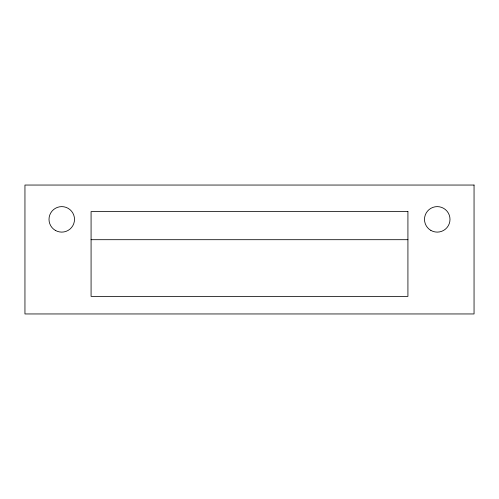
<?xml version="1.0" encoding="UTF-8"?>
<svg xmlns="http://www.w3.org/2000/svg" width="499" height="499" viewBox="0 0 499 499"><rect width="100%" height="100%" fill="white"/><g stroke="black" fill="none" stroke-linecap="round" stroke-linejoin="round"><path stroke-width="0.75" d="M91.08 239.695L407.92 239.695M474.05 185.048L24.95 185.048L24.95 313.952L474.05 313.952L474.05 185.048M407.92 211.576L91.08 211.576L91.08 296.387L407.92 296.387L407.92 211.576M430.874 230.407A12.749 12.749 0 0 0 449.998 219.367A12.749 12.749 0 0 0 430.874 208.326A12.749 12.749 0 0 0 430.874 230.407M55.377 230.407A12.749 12.749 0 0 0 74.501 219.367A12.749 12.749 0 0 0 55.377 208.326A12.749 12.749 0 0 0 55.377 230.407"/></g></svg>
